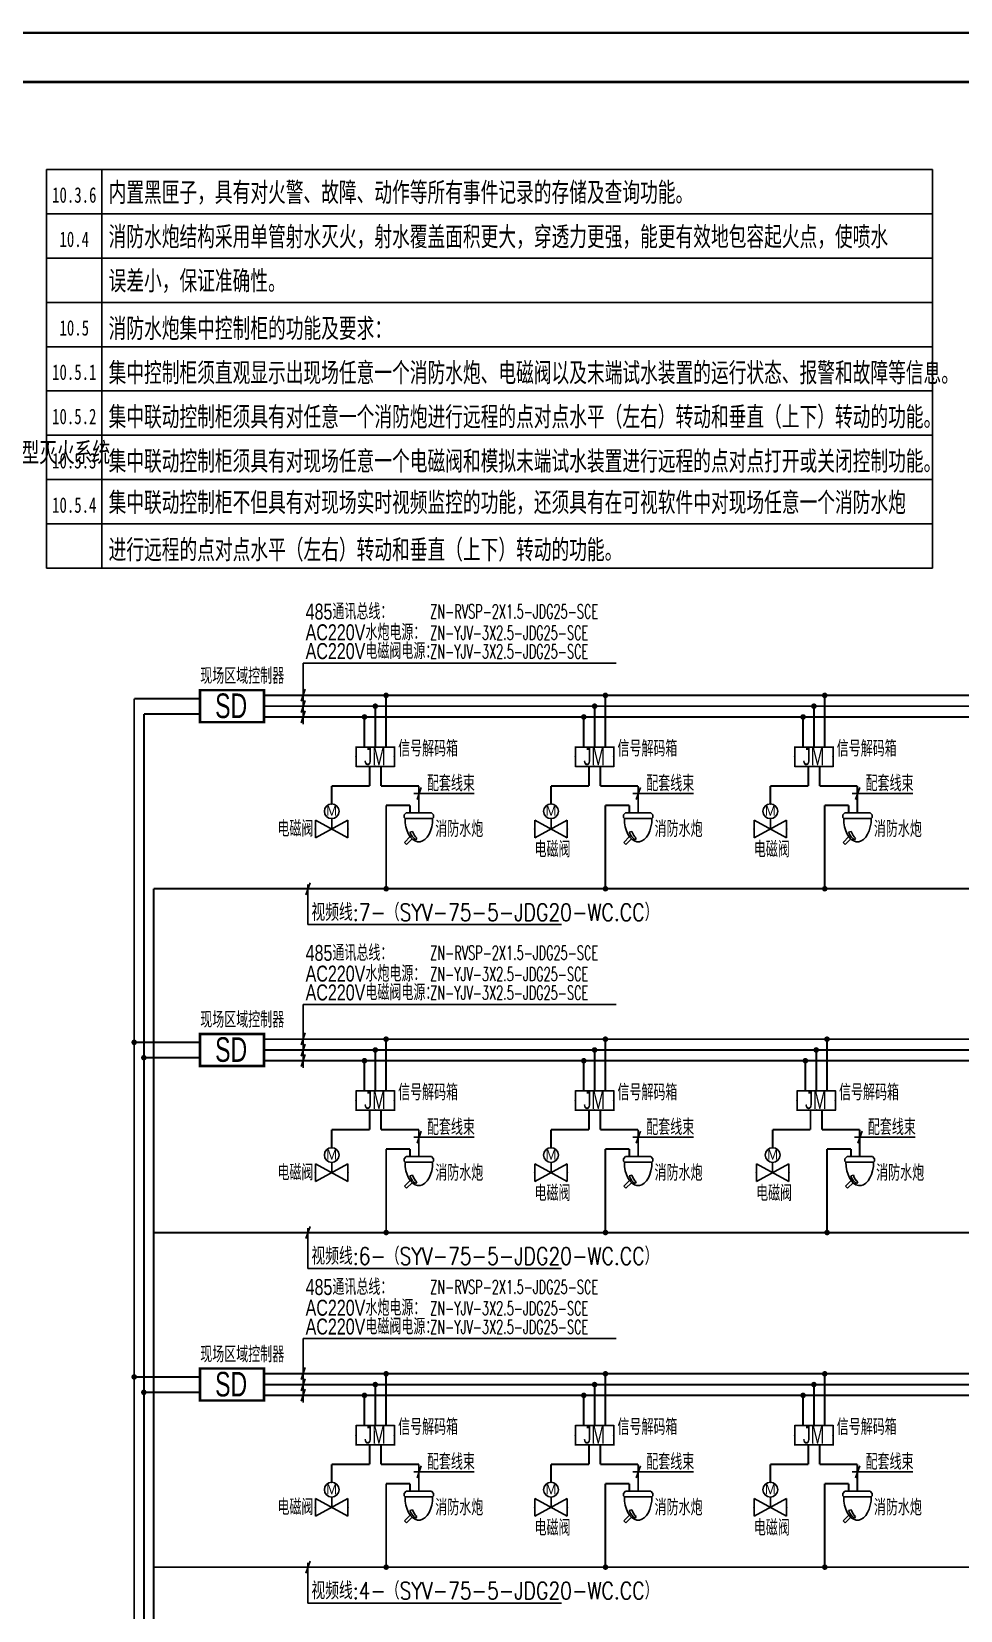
# Model space of a CAD drawing. Extents: x -1396510 to 1250330, y -1892470 to 1623980.
# Drawn here: x -526485 to -507611, y -1531044 to -1498965 of the extents above; entities that cross this region are included whole.
import ezdxf
from ezdxf.enums import TextEntityAlignment as Align

# ---------------------------------------------------------------- set-up
doc = ezdxf.new("R2010")
doc.units = 0
doc.header["$LTSCALE"] = 1000
doc.header["$MEASUREMENT"] = 0
doc.linetypes.add('PHANTOM2', pattern=[1.25, 0.625, -0.125, 0.125, -0.125, 0.125, -0.125])
doc.layers.get('Defpoints').update_dxf_attribs({"color": 210})
for name, color, linetype in [('0-cxFrame', 155, 'Continuous'), ('EQUIP-动力', 3, 'Continuous'), ('EQUIP-消防', 3, 'Continuous'), ('SP-KDLA消防', 2, 'Continuous'), ('TEL_TEXT', 7, 'Continuous'), ('WIRE-照明', 1, 'Continuous'), ('电气标注', 6, 'Continuous')]:
    doc.layers.add(name, color=color, linetype=linetype)
doc.layers.add('0-cxText', color=131, linetype='Continuous', lineweight=25)
doc.layers.add('柱核对', color=221, linetype='Continuous', plot=False)
doc.styles.add('-宋体', font='', dxfattribs={"width": 0.8})
doc.styles.add('_TEL_DIM', font='SIMPLEX', dxfattribs={"width": 0.8, "height": 3.5, "bigfont": 'HZTXT'})
doc.styles.add('cx_tuming', font='simhei.ttf')
doc.styles.add('cx_tuqian1', font='')
doc.styles.add('HZTXT5', font='aa.shx', dxfattribs={"width": 0.7, "bigfont": 'hztxt.shx'})
doc.styles.get("Standard").update_dxf_attribs({"font": 'gbenor.shx', "bigfont": 'gbcbig.shx'})
doc.styles.add('TG_LINETYPE', font='SIMPLEX', dxfattribs={"width": 0.8, "height": 3, "bigfont": 'HZTXT'})
doc.styles.add('黑体', font='simhei.ttf', dxfattribs={"height": 12})
doc.styles.get('-宋体').set_extended_font_data('SimSun')
doc.styles.get('cx_tuqian1').set_extended_font_data('SimSun')
doc.linetypes.add('TG_TV', pattern='A,1,-0.6,["TV",TG_LINETYPE,S=0.1,R=0,X=-0.6,Y=-0.15],0', length=1.6)

# ---------------------------------------------------------------- blocks, each defined once
blk = doc.blocks.new('$equip$00002770')
for p, q in [((-0.65, 0.65), (-0.65, 0)), ((0.65, 0.65), (-0.65, 0.65)), ((0.65, 0), (0.65, 0.65)), ((-0.65, 0), (0.65, 0))]:
    blk.add_line(p, q)
at = {"const_width": 0.05}
blk.add_lwpolyline([(-0.65, 0.65), (-0.65, 0), (0.65, 0), (0.65, 0.65), (-0.65, 0.65), (-0.65, 0)], dxfattribs=at)
for p in [(0, 0.65), (-0.65, 0.325), (0.65, 0.325), (0, 0)]:
    blk.add_point(p)
at = {"color": 7}
blk.add_attdef('$TEXT$', text='', height=0.4, dxfattribs=at).set_placement((-0.014, 0.343), align=Align.MIDDLE_CENTER)
at = {"color": 7, "flags": 1}
for tag, height, p in [('B', 0.4, (0.905, 0.246)), ('A', 0.00002, (0, 0))]:
    blk.add_attdef(tag, text='', height=height, dxfattribs=at).set_placement(p, align=Align.MIDDLE_CENTER)
blk = doc.blocks.new('A$C7E452847')
at = {"layer": 'SP-KDLA消防', "color": 0}
for p, q in [((-257, 0), (-300, -46)), ((-257, 0), (257, 0)), ((-300, -71), (-300, -46)), ((-300, -71), (-300, -95)), ((-280, -116), (-300, -95)), ((-280, -116), (280, -116)), ((-280, -116), (-276, -203)), ((-276, -203), (-261, -288)), ((-261, -288), (-238, -366)), ((238, -366), (261, -288)), ((257, 0), (300, -46)), ((261, -288), (276, -203)), ((276, -203), (280, -116)), ((280, -116), (300, -95)), ((300, -46), (300, -71)), ((300, -95), (300, -71)), ((-238, -366), (-207, -436)), ((-207, -436), (-169, -495)), ((-169, -495), (-125, -541)), ((-125, -541), (-77, -573)), ((-77, -573), (-26, -589)), ((-26, -589), (26, -589)), ((26, -589), (77, -573)), ((41, -515), (67, -493)), ((41, -515), (60, -550)), ((60, -550), (96, -526)), ((67, -493), (90, -463)), ((77, -573), (125, -541)), ((90, -463), (111, -425)), ((96, -526), (130, -491)), ((111, -425), (128, -381)), ((125, -541), (169, -495)), ((128, -381), (182, -396)), ((130, -491), (158, -448)), ((250, -646), (136, -532)), ((158, -448), (182, -396)), ((169, -495), (207, -436)), ((176, -486), (293, -603)), ((207, -436), (238, -366)), ((293, -603), (250, -646))]:
    blk.add_line(p, q, dxfattribs=at)
blk = doc.blocks.new('$equip$00001809')
for p, q in [((0, -0.85), (0, -0.5)), ((0.55, -0.55), (-0.55, -1.15)), ((-0.55, -0.55), (0.55, -1.15)), ((-0.55, -1.15), (-0.55, -0.55)), ((0.55, -0.55), (0.55, -1.15))]:
    blk.add_line(p, q)
blk.add_circle((0, -0.25), 0.25)
for p in [(0, 0), (-0.55, -0.85), (0, -0.85), (0.55, -0.85)]:
    blk.add_point(p)
at = {"color": 7, "style": '_TEL_DIM'}
blk.add_attdef('$TEXT$', text='', height=0.4, dxfattribs=at).set_placement((0, -0.25), align=Align.MIDDLE_CENTER)
at = {"color": 7, "style": '_TEL_DIM', "flags": 1}
blk.add_attdef('A', text='', height=0.00002, dxfattribs=at).set_placement((0, 0), align=Align.MIDDLE_CENTER)
blk = doc.blocks.new('TK22.A1 L(Dragon)')
at = {"layer": '0-cxFrame', "color": 7, "const_width": 0.5}
blk.add_lwpolyline([(0, 0), (-841, 0), (-841, 594), (0, 594)], close=True, dxfattribs=at)
at = {"layer": '0-cxFrame', "const_width": 0.5}
blk.add_lwpolyline([(-80, 10), (-821, 10), (-821, 584), (-80, 584)], close=True, dxfattribs=at)
at = {"style": '黑体', "flags": 4}
blk.add_attdef('图幅', text='', height=3.3, dxfattribs=at).set_placement((-40, 3), align=Align.RIGHT)
at = {"layer": '0-cxText', "flags": 4}
for tag, height, style, p in [('建设单位', 3.5, 'cx_tuming', (-45, 240)), ('项目名称', 3.5, 'cx_tuming', (-45, 210)), ('子项名称', 3.5, 'cx_tuming', (-45, 180)), ('工程编号', 3.3, 'cx_tuqian1', (-35, 165)), ('图名1', 3.5, 'cx_tuming', (-45, 87)), ('图名2', 3.5, 'cx_tuming', (-45, 79)), ('图名3', 3.5, 'cx_tuming', (-45, 71)), ('出图日期', 3.3, 'cx_tuqian1', (-39, 60)), ('专业', 3.3, 'cx_tuqian1', (-55, 52)), ('图号', 3.3, 'cx_tuqian1', (-55, 44)), ('版次', 3.3, 'cx_tuqian1', (-20, 44))]:
    blk.add_attdef(tag, text='', height=height, dxfattribs=dict(at, style=style)).set_placement(p, align=Align.MIDDLE)
at = {"layer": 'Defpoints', "color": 6, "flags": 4}
for tag, height, style, p in [('tufu', 3.3, '黑体', (-12, 12)), ('dwfname', 4, 'cx_tuqian1', (-80, 3))]:
    blk.add_attdef(tag, text='', height=height, dxfattribs=dict(at, style=style)).set_placement(p, align=Align.RIGHT)

msp = doc.modelspace()

# ---------------------------------------------------------------- hatches: boundary and pattern name
at = {"layer": 'WIRE-照明', "linetype": 'PHANTOM2', "ltscale": 0.8}
h = msp.add_hatch(color=0, dxfattribs=at)
h.paths.add_polyline_path([(-519281.3, -1512395.7, -0.4142136), (-519224.3, -1512452.6), (-519281.3, -1512452.6)])
h.paths.add_polyline_path([(-519224.3, -1512452.6, -1), (-519338.2, -1512452.6)])
h.paths.add_polyline_path([(-519281.3, -1512395.7), (-519281.3, -1512452.6), (-519338.2, -1512452.6, -0.4142136)])
h = msp.add_hatch(color=0, dxfattribs=at)
h.paths.add_polyline_path([(-514824.9, -1512395.7, -0.4142136), (-514767.9, -1512452.6), (-514824.9, -1512452.6)])
h.paths.add_polyline_path([(-514767.9, -1512452.6, -1), (-514881.8, -1512452.6)])
h.paths.add_polyline_path([(-514824.9, -1512395.7), (-514824.9, -1512452.6), (-514881.8, -1512452.6, -0.4142136)])
h = msp.add_hatch(color=0, dxfattribs=at)
h.paths.add_polyline_path([(-510368.4, -1512395.7, -0.4142136), (-510311.5, -1512452.6), (-510368.4, -1512452.6)])
h.paths.add_polyline_path([(-510311.5, -1512452.6, -1), (-510425.4, -1512452.6)])
h.paths.add_polyline_path([(-510368.4, -1512395.7), (-510368.4, -1512452.6), (-510425.4, -1512452.6, -0.4142136)])
h = msp.add_hatch(color=0, dxfattribs=at)
h.paths.add_polyline_path([(-519720.6, -1512833.8, -0.4142136), (-519663.7, -1512890.7), (-519720.6, -1512890.7)])
h.paths.add_polyline_path([(-519663.7, -1512890.7, -1), (-519777.5, -1512890.7)])
h.paths.add_polyline_path([(-519720.6, -1512833.8), (-519720.6, -1512890.7), (-519777.5, -1512890.7, -0.4142136)])
h = msp.add_hatch(color=0, dxfattribs=at)
h.paths.add_polyline_path([(-519500.9, -1512614.7, -0.4142136), (-519444, -1512671.7), (-519500.9, -1512671.7)])
h.paths.add_polyline_path([(-519444, -1512671.7, -1), (-519557.9, -1512671.7)])
h.paths.add_polyline_path([(-519500.9, -1512614.7), (-519500.9, -1512671.7), (-519557.9, -1512671.7, -0.4142136)])
h = msp.add_hatch(color=0, dxfattribs=at)
h.paths.add_polyline_path([(-515264.2, -1512833.8, -0.4142136), (-515207.3, -1512890.7), (-515264.2, -1512890.7)])
h.paths.add_polyline_path([(-515207.3, -1512890.7, -1), (-515321.1, -1512890.7)])
h.paths.add_polyline_path([(-515264.2, -1512833.8), (-515264.2, -1512890.7), (-515321.1, -1512890.7, -0.4142136)])
h = msp.add_hatch(color=0, dxfattribs=at)
h.paths.add_polyline_path([(-515044.5, -1512614.7, -0.4142136), (-514987.6, -1512671.7), (-515044.5, -1512671.7)])
h.paths.add_polyline_path([(-514987.6, -1512671.7, -1), (-515101.5, -1512671.7)])
h.paths.add_polyline_path([(-515044.5, -1512614.7), (-515044.5, -1512671.7), (-515101.5, -1512671.7, -0.4142136)])
h = msp.add_hatch(color=0, dxfattribs=at)
h.paths.add_polyline_path([(-510807.8, -1512833.8, -0.4142136), (-510750.9, -1512890.7), (-510807.8, -1512890.7)])
h.paths.add_polyline_path([(-510750.9, -1512890.7, -1), (-510864.7, -1512890.7)])
h.paths.add_polyline_path([(-510807.8, -1512833.8), (-510807.8, -1512890.7), (-510864.7, -1512890.7, -0.4142136)])
h = msp.add_hatch(color=0, dxfattribs=at)
h.paths.add_polyline_path([(-510588.1, -1512614.7, -0.4142136), (-510531.2, -1512671.7), (-510588.1, -1512671.7)])
h.paths.add_polyline_path([(-510531.2, -1512671.7, -1), (-510645.1, -1512671.7)])
h.paths.add_polyline_path([(-510588.1, -1512614.7), (-510588.1, -1512671.7), (-510645.1, -1512671.7, -0.4142136)])
h = msp.add_hatch(color=0, dxfattribs=at)
h.paths.add_polyline_path([(-519280, -1516324.4, -0.4142136), (-519223.1, -1516381.4), (-519280, -1516381.4)])
h.paths.add_polyline_path([(-519223.1, -1516381.4, -1), (-519336.9, -1516381.4)])
h.paths.add_polyline_path([(-519280, -1516324.4), (-519280, -1516381.4), (-519336.9, -1516381.4, -0.4142136)])
h = msp.add_hatch(color=0, dxfattribs=at)
h.paths.add_polyline_path([(-514823.6, -1516324.4, -0.4142136), (-514766.7, -1516381.4), (-514823.6, -1516381.4)])
h.paths.add_polyline_path([(-514766.7, -1516381.4, -1), (-514880.5, -1516381.4)])
h.paths.add_polyline_path([(-514823.6, -1516324.4), (-514823.6, -1516381.4), (-514880.5, -1516381.4, -0.4142136)])
h = msp.add_hatch(color=0, dxfattribs=at)
h.paths.add_polyline_path([(-510367.2, -1516324.4, -0.4142136), (-510310.3, -1516381.4), (-510367.2, -1516381.4)])
h.paths.add_polyline_path([(-510310.3, -1516381.4, -1), (-510424.1, -1516381.4)])
h.paths.add_polyline_path([(-510367.2, -1516324.4), (-510367.2, -1516381.4), (-510424.1, -1516381.4, -0.4142136)])
h = msp.add_hatch(color=0, dxfattribs=at)
h.paths.add_polyline_path([(-524400.4, -1519444.6, -0.4142136), (-524343.5, -1519501.6), (-524400.4, -1519501.6)])
h.paths.add_polyline_path([(-524343.5, -1519501.6, -1), (-524457.4, -1519501.6)])
h.paths.add_polyline_path([(-524400.4, -1519444.6), (-524400.4, -1519501.6), (-524457.4, -1519501.6, -0.4142136)])
h = msp.add_hatch(color=0, dxfattribs=at)
h.paths.add_polyline_path([(-519500.9, -1519599.8, -0.4142136), (-519444, -1519656.8), (-519500.9, -1519656.8)])
h.paths.add_polyline_path([(-519444, -1519656.8, -1), (-519557.9, -1519656.8)])
h.paths.add_polyline_path([(-519500.9, -1519599.8), (-519500.9, -1519656.8), (-519557.9, -1519656.8, -0.4142136)])
h = msp.add_hatch(color=0, dxfattribs=at)
h.paths.add_polyline_path([(-519281.3, -1519380.8, -0.4142136), (-519224.3, -1519437.7), (-519281.3, -1519437.7)])
h.paths.add_polyline_path([(-519224.3, -1519437.7, -1), (-519338.2, -1519437.7)])
h.paths.add_polyline_path([(-519281.3, -1519380.8), (-519281.3, -1519437.7), (-519338.2, -1519437.7, -0.4142136)])
h = msp.add_hatch(color=0, dxfattribs=at)
h.paths.add_polyline_path([(-515044.5, -1519599.8, -0.4142136), (-514987.6, -1519656.8), (-515044.5, -1519656.8)])
h.paths.add_polyline_path([(-514987.6, -1519656.8, -1), (-515101.5, -1519656.8)])
h.paths.add_polyline_path([(-515044.5, -1519599.8), (-515044.5, -1519656.8), (-515101.5, -1519656.8, -0.4142136)])
h = msp.add_hatch(color=0, dxfattribs=at)
h.paths.add_polyline_path([(-514824.9, -1519380.8, -0.4142136), (-514767.9, -1519437.7), (-514824.9, -1519437.7)])
h.paths.add_polyline_path([(-514767.9, -1519437.7, -1), (-514881.8, -1519437.7)])
h.paths.add_polyline_path([(-514824.9, -1519380.8), (-514824.9, -1519437.7), (-514881.8, -1519437.7, -0.4142136)])
h = msp.add_hatch(color=0, dxfattribs=at)
h.paths.add_polyline_path([(-510541.5, -1519599.8, -0.4142136), (-510484.6, -1519656.8), (-510541.5, -1519656.8)])
h.paths.add_polyline_path([(-510484.6, -1519656.8, -1), (-510598.4, -1519656.8)])
h.paths.add_polyline_path([(-510541.5, -1519599.8), (-510541.5, -1519656.8), (-510598.4, -1519656.8, -0.4142136)])
h = msp.add_hatch(color=0, dxfattribs=at)
h.paths.add_polyline_path([(-510321.8, -1519380.8, -0.4142136), (-510264.9, -1519437.7), (-510321.8, -1519437.7)])
h.paths.add_polyline_path([(-510264.9, -1519437.7, -1), (-510378.8, -1519437.7)])
h.paths.add_polyline_path([(-510321.8, -1519380.8), (-510321.8, -1519437.7), (-510378.8, -1519437.7, -0.4142136)])
h = msp.add_hatch(color=0, dxfattribs=at)
h.paths.add_polyline_path([(-524203.6, -1519757.5, -0.4142136), (-524146.7, -1519814.4), (-524203.6, -1519814.4)])
h.paths.add_polyline_path([(-524146.7, -1519814.4, -1), (-524260.6, -1519814.4)])
h.paths.add_polyline_path([(-524203.6, -1519757.5), (-524203.6, -1519814.4), (-524260.6, -1519814.4, -0.4142136)])
h = msp.add_hatch(color=0, dxfattribs=at)
h.paths.add_polyline_path([(-519720.6, -1519818.9, -0.4142136), (-519663.7, -1519875.8), (-519720.6, -1519875.8)])
h.paths.add_polyline_path([(-519663.7, -1519875.8, -1), (-519777.5, -1519875.8)])
h.paths.add_polyline_path([(-519720.6, -1519818.9), (-519720.6, -1519875.8), (-519777.5, -1519875.8, -0.4142136)])
h = msp.add_hatch(color=0, dxfattribs=at)
h.paths.add_polyline_path([(-515264.2, -1519818.9, -0.4142136), (-515207.3, -1519875.8), (-515264.2, -1519875.8)])
h.paths.add_polyline_path([(-515207.3, -1519875.8, -1), (-515321.1, -1519875.8)])
h.paths.add_polyline_path([(-515264.2, -1519818.9), (-515264.2, -1519875.8), (-515321.1, -1519875.8, -0.4142136)])
h = msp.add_hatch(color=0, dxfattribs=at)
h.paths.add_polyline_path([(-510761.2, -1519818.9, -0.4142136), (-510704.2, -1519875.8), (-510761.2, -1519875.8)])
h.paths.add_polyline_path([(-510704.2, -1519875.8, -1), (-510818.1, -1519875.8)])
h.paths.add_polyline_path([(-510761.2, -1519818.9), (-510761.2, -1519875.8), (-510818.1, -1519875.8, -0.4142136)])
h = msp.add_hatch(color=0, dxfattribs=at)
h.paths.add_polyline_path([(-519280, -1523309.5, -0.4142136), (-519223.1, -1523366.5), (-519280, -1523366.5)])
h.paths.add_polyline_path([(-519223.1, -1523366.5, -1), (-519336.9, -1523366.5)])
h.paths.add_polyline_path([(-519280, -1523309.5), (-519280, -1523366.5), (-519336.9, -1523366.5, -0.4142136)])
h = msp.add_hatch(color=0, dxfattribs=at)
h.paths.add_polyline_path([(-514823.6, -1523309.5, -0.4142136), (-514766.7, -1523366.5), (-514823.6, -1523366.5)])
h.paths.add_polyline_path([(-514766.7, -1523366.5, -1), (-514880.5, -1523366.5)])
h.paths.add_polyline_path([(-514823.6, -1523309.5), (-514823.6, -1523366.5), (-514880.5, -1523366.5, -0.4142136)])
h = msp.add_hatch(color=0, dxfattribs=at)
h.paths.add_polyline_path([(-510320.6, -1523309.5, -0.4142136), (-510263.6, -1523366.5), (-510320.6, -1523366.5)])
h.paths.add_polyline_path([(-510263.6, -1523366.5, -1), (-510377.5, -1523366.5)])
h.paths.add_polyline_path([(-510320.6, -1523309.5), (-510320.6, -1523366.5), (-510377.5, -1523366.5, -0.4142136)])
h = msp.add_hatch(color=0, dxfattribs=at)
h.paths.add_polyline_path([(-524400.4, -1526243.5, -0.4142136), (-524343.5, -1526300.5), (-524400.4, -1526300.5)])
h.paths.add_polyline_path([(-524343.5, -1526300.5, -1), (-524457.4, -1526300.5)])
h.paths.add_polyline_path([(-524400.4, -1526243.5), (-524400.4, -1526300.5), (-524457.4, -1526300.5, -0.4142136)])
h = msp.add_hatch(color=0, dxfattribs=at)
h.paths.add_polyline_path([(-519281.3, -1526179.7, -0.4142136), (-519224.3, -1526236.6), (-519281.3, -1526236.6)])
h.paths.add_polyline_path([(-519224.3, -1526236.6, -1), (-519338.2, -1526236.6)])
h.paths.add_polyline_path([(-519281.3, -1526179.7), (-519281.3, -1526236.6), (-519338.2, -1526236.6, -0.4142136)])
h = msp.add_hatch(color=0, dxfattribs=at)
h.paths.add_polyline_path([(-514824.9, -1526179.7, -0.4142136), (-514767.9, -1526236.6), (-514824.9, -1526236.6)])
h.paths.add_polyline_path([(-514767.9, -1526236.6, -1), (-514881.8, -1526236.6)])
h.paths.add_polyline_path([(-514824.9, -1526179.7), (-514824.9, -1526236.6), (-514881.8, -1526236.6, -0.4142136)])
h = msp.add_hatch(color=0, dxfattribs=at)
h.paths.add_polyline_path([(-510368.4, -1526179.7, -0.4142136), (-510311.5, -1526236.6), (-510368.4, -1526236.6)])
h.paths.add_polyline_path([(-510311.5, -1526236.6, -1), (-510425.4, -1526236.6)])
h.paths.add_polyline_path([(-510368.4, -1526179.7), (-510368.4, -1526236.6), (-510425.4, -1526236.6, -0.4142136)])
h = msp.add_hatch(color=0, dxfattribs=at)
h.paths.add_polyline_path([(-524203.6, -1526556.4, -0.4142136), (-524146.7, -1526613.3), (-524203.6, -1526613.3)])
h.paths.add_polyline_path([(-524146.7, -1526613.3, -1), (-524260.6, -1526613.3)])
h.paths.add_polyline_path([(-524203.6, -1526556.4), (-524203.6, -1526613.3), (-524260.6, -1526613.3, -0.4142136)])
h = msp.add_hatch(color=0, dxfattribs=at)
h.paths.add_polyline_path([(-519720.6, -1526617.8, -0.4142136), (-519663.7, -1526674.7), (-519720.6, -1526674.7)])
h.paths.add_polyline_path([(-519663.7, -1526674.7, -1), (-519777.5, -1526674.7)])
h.paths.add_polyline_path([(-519720.6, -1526617.8), (-519720.6, -1526674.7), (-519777.5, -1526674.7, -0.4142136)])
h = msp.add_hatch(color=0, dxfattribs=at)
h.paths.add_polyline_path([(-519500.9, -1526398.7, -0.4142136), (-519444, -1526455.7), (-519500.9, -1526455.7)])
h.paths.add_polyline_path([(-519444, -1526455.7, -1), (-519557.9, -1526455.7)])
h.paths.add_polyline_path([(-519500.9, -1526398.7), (-519500.9, -1526455.7), (-519557.9, -1526455.7, -0.4142136)])
h = msp.add_hatch(color=0, dxfattribs=at)
h.paths.add_polyline_path([(-515264.2, -1526617.8, -0.4142136), (-515207.3, -1526674.7), (-515264.2, -1526674.7)])
h.paths.add_polyline_path([(-515207.3, -1526674.7, -1), (-515321.1, -1526674.7)])
h.paths.add_polyline_path([(-515264.2, -1526617.8), (-515264.2, -1526674.7), (-515321.1, -1526674.7, -0.4142136)])
h = msp.add_hatch(color=0, dxfattribs=at)
h.paths.add_polyline_path([(-515044.5, -1526398.7, -0.4142136), (-514987.6, -1526455.7), (-515044.5, -1526455.7)])
h.paths.add_polyline_path([(-514987.6, -1526455.7, -1), (-515101.5, -1526455.7)])
h.paths.add_polyline_path([(-515044.5, -1526398.7), (-515044.5, -1526455.7), (-515101.5, -1526455.7, -0.4142136)])
h = msp.add_hatch(color=0, dxfattribs=at)
h.paths.add_polyline_path([(-510807.8, -1526617.8, -0.4142136), (-510750.9, -1526674.7), (-510807.8, -1526674.7)])
h.paths.add_polyline_path([(-510750.9, -1526674.7, -1), (-510864.7, -1526674.7)])
h.paths.add_polyline_path([(-510807.8, -1526617.8), (-510807.8, -1526674.7), (-510864.7, -1526674.7, -0.4142136)])
h = msp.add_hatch(color=0, dxfattribs=at)
h.paths.add_polyline_path([(-510588.1, -1526398.7, -0.4142136), (-510531.2, -1526455.7), (-510588.1, -1526455.7)])
h.paths.add_polyline_path([(-510531.2, -1526455.7, -1), (-510645.1, -1526455.7)])
h.paths.add_polyline_path([(-510588.1, -1526398.7), (-510588.1, -1526455.7), (-510645.1, -1526455.7, -0.4142136)])
h = msp.add_hatch(color=0, dxfattribs=at)
h.paths.add_polyline_path([(-519280, -1530108.4, -0.4142136), (-519223.1, -1530165.4), (-519280, -1530165.4)])
h.paths.add_polyline_path([(-519223.1, -1530165.4, -1), (-519336.9, -1530165.4)])
h.paths.add_polyline_path([(-519280, -1530108.4), (-519280, -1530165.4), (-519336.9, -1530165.4, -0.4142136)])
h = msp.add_hatch(color=0, dxfattribs=at)
h.paths.add_polyline_path([(-514823.6, -1530108.4, -0.4142136), (-514766.7, -1530165.4), (-514823.6, -1530165.4)])
h.paths.add_polyline_path([(-514766.7, -1530165.4, -1), (-514880.5, -1530165.4)])
h.paths.add_polyline_path([(-514823.6, -1530108.4), (-514823.6, -1530165.4), (-514880.5, -1530165.4, -0.4142136)])
h = msp.add_hatch(color=0, dxfattribs=at)
h.paths.add_polyline_path([(-510367.2, -1530108.4, -0.4142136), (-510310.3, -1530165.4), (-510367.2, -1530165.4)])
h.paths.add_polyline_path([(-510310.3, -1530165.4, -1), (-510424.1, -1530165.4)])
h.paths.add_polyline_path([(-510367.2, -1530108.4), (-510367.2, -1530165.4), (-510424.1, -1530165.4, -0.4142136)])

# ---------------------------------------------------------------- linework, layer by layer
at = {"layer": 'TEL_TEXT', "color": 6}
for p, q in [((-526180, -1501767.1), (-526180, -1509867.1)), ((-526180, -1501767.1), (-508180, -1501767.1)), ((-525055, -1501767.1), (-525055, -1509867.1)), ((-508180, -1501767.1), (-508180, -1509867.1)), ((-526180, -1502667.1), (-508180, -1502667.1)), ((-526180, -1503567.1), (-508180, -1503567.1)), ((-526180, -1504467.1), (-508180, -1504467.1)), ((-526180, -1505367.1), (-508180, -1505367.1)), ((-526180, -1506267.1), (-508180, -1506267.1)), ((-526180, -1507167.1), (-508180, -1507167.1)), ((-526180, -1508067.1), (-508180, -1508067.1)), ((-526180, -1508967.1), (-508180, -1508967.1)), ((-526180, -1509867.1), (-508180, -1509867.1))]:
    msp.add_line(p, q, dxfattribs=at)
at = {"layer": 'WIRE-照明', "linetype": 'Continuous', "const_width": 40}
for points in [[(-524400.4, -1553983.2), (-524400.4, -1512516.5)], [(-524400.4, -1512516.5), (-523062.5, -1512516.5)], [(-492542.8, -1512452.6), (-521762.5, -1512452.6)], [(-519281.3, -1513504.9), (-519281.3, -1512452.6)], [(-514824.9, -1513504.9), (-514824.9, -1512452.6)], [(-510368.4, -1513504.9), (-510368.4, -1512452.6)], [(-524203.6, -1553780.1), (-524203.6, -1512829.3)], [(-524203.6, -1512829.3), (-523062.5, -1512829.3)], [(-492762.5, -1512671.7), (-521762.5, -1512671.7)], [(-519500.9, -1513504.9), (-519500.9, -1512671.7)], [(-515044.5, -1513504.9), (-515044.5, -1512671.7)], [(-510588.1, -1513504.9), (-510588.1, -1512671.7)], [(-492982.2, -1512890.7), (-521762.5, -1512890.7)], [(-519720.6, -1513504.9), (-519720.6, -1512890.7)], [(-515264.2, -1513504.9), (-515264.2, -1512890.7)], [(-510807.8, -1513504.9), (-510807.8, -1512890.7)], [(-519617, -1513894.9), (-519617, -1514293.4)], [(-519384.9, -1513894.9), (-519384.9, -1514293.4)], [(-515160.6, -1513894.9), (-515160.6, -1514293.4)], [(-514928.5, -1513894.9), (-514928.5, -1514293.4)], [(-510704.2, -1513894.9), (-510704.2, -1514293.4)], [(-510472.1, -1513894.9), (-510472.1, -1514293.4)], [(-519617, -1514293.4), (-520386, -1514293.4)], [(-520386, -1514293.4), (-520386, -1514657.1)], [(-519384.9, -1514293.4), (-518615.9, -1514293.4)], [(-518615.9, -1514293.4), (-518615.9, -1514836.6)], [(-515160.6, -1514293.4), (-515929.6, -1514293.4)], [(-515929.6, -1514293.4), (-515929.6, -1514657.1)], [(-514928.5, -1514293.4), (-514159.5, -1514293.4)], [(-514159.5, -1514293.4), (-514159.5, -1514836.6)], [(-510704.2, -1514293.4), (-511473.2, -1514293.4)], [(-511473.2, -1514293.4), (-511473.2, -1514657.1)], [(-510472.1, -1514293.4), (-509703.1, -1514293.4)], [(-509703.1, -1514293.4), (-509703.1, -1514836.6)], [(-518794.1, -1514686.7), (-518794.1, -1514836.6)], [(-514337.7, -1514686.7), (-514337.7, -1514836.6)], [(-509881.3, -1514686.7), (-509881.3, -1514836.6)], [(-524400.4, -1519501.6), (-523062.5, -1519501.6)], [(-497022.5, -1519437.7), (-521762.5, -1519437.7)], [(-519281.3, -1520490), (-519281.3, -1519437.7)], [(-514824.9, -1520490), (-514824.9, -1519437.7)], [(-510321.8, -1520490), (-510321.8, -1519437.7)], [(-524203.6, -1519814.4), (-523062.5, -1519814.4)], [(-497242.2, -1519656.8), (-521762.5, -1519656.8)], [(-497461.9, -1519875.8), (-521762.5, -1519875.8)], [(-519720.6, -1520490), (-519720.6, -1519875.8)], [(-519500.9, -1520490), (-519500.9, -1519656.8)], [(-515264.2, -1520490), (-515264.2, -1519875.8)], [(-515044.5, -1520490), (-515044.5, -1519656.8)], [(-510761.2, -1520490), (-510761.2, -1519875.8)], [(-510541.5, -1520490), (-510541.5, -1519656.8)], [(-519617, -1520880), (-519617, -1521278.5)], [(-519384.9, -1520880), (-519384.9, -1521278.5)], [(-515160.6, -1520880), (-515160.6, -1521278.5)], [(-514928.5, -1520880), (-514928.5, -1521278.5)], [(-510657.6, -1520880), (-510657.6, -1521278.5)], [(-510425.4, -1520880), (-510425.4, -1521278.5)], [(-519617, -1521278.5), (-520386, -1521278.5)], [(-520386, -1521278.5), (-520386, -1521642.2)], [(-519384.9, -1521278.5), (-518615.9, -1521278.5)], [(-518615.9, -1521278.5), (-518615.9, -1521821.7)], [(-515160.6, -1521278.5), (-515929.6, -1521278.5)], [(-515929.6, -1521278.5), (-515929.6, -1521642.2)], [(-514928.5, -1521278.5), (-514159.5, -1521278.5)], [(-514159.5, -1521278.5), (-514159.5, -1521821.7)], [(-510657.6, -1521278.5), (-511426.5, -1521278.5)], [(-511426.5, -1521278.5), (-511426.5, -1521642.2)], [(-510425.4, -1521278.5), (-509656.5, -1521278.5)], [(-509656.5, -1521278.5), (-509656.5, -1521821.7)], [(-518794.1, -1521671.8), (-518794.1, -1521821.7)], [(-514337.7, -1521671.8), (-514337.7, -1521821.7)], [(-509834.7, -1521671.8), (-509834.7, -1521821.7)], [(-524400.4, -1526300.5), (-523062.5, -1526300.5)], [(-496784.6, -1526236.6), (-521762.5, -1526236.6)], [(-519281.3, -1527288.9), (-519281.3, -1526236.6)], [(-514824.9, -1527288.9), (-514824.9, -1526236.6)], [(-510368.4, -1527288.9), (-510368.4, -1526236.6)], [(-524203.6, -1526613.3), (-523062.5, -1526613.3)], [(-497004.3, -1526455.7), (-521762.5, -1526455.7)], [(-497224, -1526674.7), (-521762.5, -1526674.7)], [(-519720.6, -1527288.9), (-519720.6, -1526674.7)], [(-519500.9, -1527288.9), (-519500.9, -1526455.7)], [(-515264.2, -1527288.9), (-515264.2, -1526674.7)], [(-515044.5, -1527288.9), (-515044.5, -1526455.7)], [(-510807.8, -1527288.9), (-510807.8, -1526674.7)], [(-510588.1, -1527288.9), (-510588.1, -1526455.7)], [(-519617, -1527678.9), (-519617, -1528077.4)], [(-519384.9, -1527678.9), (-519384.9, -1528077.4)], [(-515160.6, -1527678.9), (-515160.6, -1528077.4)], [(-514928.5, -1527678.9), (-514928.5, -1528077.4)], [(-510704.2, -1527678.9), (-510704.2, -1528077.4)], [(-510472.1, -1527678.9), (-510472.1, -1528077.4)], [(-519617, -1528077.4), (-520386, -1528077.4)], [(-520386, -1528077.4), (-520386, -1528441.1)], [(-519384.9, -1528077.4), (-518615.9, -1528077.4)], [(-518615.9, -1528077.4), (-518615.9, -1528620.6)], [(-515160.6, -1528077.4), (-515929.6, -1528077.4)], [(-515929.6, -1528077.4), (-515929.6, -1528441.1)], [(-514928.5, -1528077.4), (-514159.5, -1528077.4)], [(-514159.5, -1528077.4), (-514159.5, -1528620.6)], [(-510704.2, -1528077.4), (-511473.2, -1528077.4)], [(-511473.2, -1528077.4), (-511473.2, -1528441.1)], [(-510472.1, -1528077.4), (-509703.1, -1528077.4)], [(-509703.1, -1528077.4), (-509703.1, -1528620.6)], [(-518794.1, -1528470.6), (-518794.1, -1528620.6)], [(-514337.7, -1528470.6), (-514337.7, -1528620.6)], [(-509881.3, -1528470.6), (-509881.3, -1528620.6)]]:
    msp.add_lwpolyline(points, dxfattribs=at)
at = {"layer": 'WIRE-照明', "linetype": 'TG_TV', "ltscale": 0.5, "const_width": 40}
for points in [[(-519280, -1514686.7), (-518794.1, -1514686.7)], [(-519280, -1514686.7), (-519280, -1516381.4)], [(-514823.6, -1514686.7), (-514337.7, -1514686.7)], [(-514823.6, -1514686.7), (-514823.6, -1516381.4)], [(-510367.2, -1514686.7), (-509881.3, -1514686.7)], [(-510367.2, -1514686.7), (-510367.2, -1516381.4)], [(-524006.8, -1553577), (-524006.8, -1516381.4)], [(-524006.8, -1516381.4), (-492541.6, -1516381.4)], [(-519280, -1521671.8), (-518794.1, -1521671.8)], [(-519280, -1521671.8), (-519280, -1523366.5)], [(-514823.6, -1521671.8), (-514337.7, -1521671.8)], [(-514823.6, -1521671.8), (-514823.6, -1523366.5)], [(-510320.6, -1521671.8), (-509834.7, -1521671.8)], [(-510320.6, -1521671.8), (-510320.6, -1523366.5)], [(-524006.8, -1523366.5), (-497021.3, -1523366.5)], [(-519280, -1528470.6), (-518794.1, -1528470.6)], [(-519280, -1528470.6), (-519280, -1530165.4)], [(-514823.6, -1528470.6), (-514337.7, -1528470.6)], [(-514823.6, -1528470.6), (-514823.6, -1530165.4)], [(-510367.2, -1528470.6), (-509881.3, -1528470.6)], [(-510367.2, -1528470.6), (-510367.2, -1530165.4)], [(-524006.8, -1530165.4), (-501501, -1530165.4)]]:
    msp.add_lwpolyline(points, dxfattribs=at)
at = {"layer": '柱核对', "color": 0}
for p, q in [((-520965.5, -1513037.6), (-520965.5, -1511797.1)), ((-520965.5, -1511797.1), (-514608.8, -1511797.1)), ((-520923.2, -1512323.8), (-521007.9, -1512570)), ((-520923.2, -1512553.5), (-521007.9, -1512799.7)), ((-520923.2, -1512764.9), (-521007.9, -1513011.1)), ((-518721, -1514443.9), (-517490, -1514443.9)), ((-518568.4, -1514320.8), (-518653, -1514567)), ((-514264.6, -1514443.9), (-513033.6, -1514443.9)), ((-514112, -1514320.8), (-514196.6, -1514567)), ((-509808.2, -1514443.9), (-508577.2, -1514443.9)), ((-509655.6, -1514320.8), (-509740.2, -1514567)), ((-520826.3, -1516258.3), (-520910.9, -1516504.4)), ((-520868.6, -1516292.1), (-520868.6, -1517109.7)), ((-520868.6, -1517109.7), (-515717.1, -1517109.7)), ((-520965.5, -1520022.7), (-520965.5, -1518732.2)), ((-520965.5, -1518732.2), (-514608.8, -1518732.2)), ((-520923.2, -1519309), (-521007.9, -1519555.1)), ((-520923.2, -1519538.6), (-521007.9, -1519784.8)), ((-520923.2, -1519750), (-521007.9, -1519996.2)), ((-518721, -1521429), (-517490, -1521429)), ((-518568.4, -1521305.9), (-518653, -1521552.1)), ((-514264.6, -1521429), (-513033.6, -1521429)), ((-514112, -1521305.9), (-514196.6, -1521552.1)), ((-509761.6, -1521429), (-508530.6, -1521429)), ((-509609, -1521305.9), (-509693.6, -1521552.1)), ((-520826.3, -1523243.4), (-520910.9, -1523489.6)), ((-520868.6, -1523277.3), (-520868.6, -1524094.8)), ((-520868.6, -1524094.8), (-515717.1, -1524094.8)), ((-520965.5, -1526821.6), (-520965.5, -1525521.1)), ((-520965.5, -1525521.1), (-514608.8, -1525521.1)), ((-520923.2, -1526107.8), (-521007.9, -1526354)), ((-520923.2, -1526337.5), (-521007.9, -1526583.7)), ((-520923.2, -1526548.9), (-521007.9, -1526795.1)), ((-518721, -1528227.9), (-517490, -1528227.9)), ((-518568.4, -1528104.8), (-518653, -1528351)), ((-514264.6, -1528227.9), (-513033.6, -1528227.9)), ((-514112, -1528104.8), (-514196.6, -1528351)), ((-509808.2, -1528227.9), (-508577.2, -1528227.9)), ((-509655.6, -1528104.8), (-509740.2, -1528351)), ((-520826.3, -1530042.3), (-520910.9, -1530288.4)), ((-520868.6, -1530076.1), (-520868.6, -1530893.7)), ((-520868.6, -1530893.7), (-515717.1, -1530893.7))]:
    msp.add_line(p, q, dxfattribs=at)

# ---------------------------------------------------------------- block references
at = {"layer": '0-cxFrame', "xscale": 100, "yscale": 100, "zscale": 100}
msp.add_blockref('TK22.A1 L(Dragon)', (-471840, -1558390), dxfattribs=at)
at = {"layer": 'EQUIP-动力'}
ref = msp.add_blockref('$equip$00001809', (-520386, -1514657.1), dxfattribs=dict(at, xscale=600, yscale=600, zscale=600, rotation=1.121355655558141e-07))
ref.add_attrib('$TEXT$', 'M', dxfattribs={"layer": '0', "color": 7, "height": 200, "rotation": 0.00001, "style": 'HZTXT5'}).set_placement((-520386, -1514799.6), align=Align.MIDDLE_CENTER)
ref = msp.add_blockref('$equip$00001809', (-515929.6, -1514657.1), dxfattribs=dict(at, xscale=600, yscale=600, zscale=600, rotation=1.121355655558141e-07))
ref.add_attrib('$TEXT$', 'M', dxfattribs={"layer": '0', "color": 7, "height": 200, "rotation": 0.00001, "style": 'HZTXT5'}).set_placement((-515929.6, -1514799.6), align=Align.MIDDLE_CENTER)
ref = msp.add_blockref('$equip$00001809', (-511473.2, -1514657.1), dxfattribs=dict(at, xscale=600, yscale=600, zscale=600, rotation=1.121355655558141e-07))
ref.add_attrib('$TEXT$', 'M', dxfattribs={"layer": '0', "color": 7, "height": 200, "rotation": 0.00001, "style": 'HZTXT5'}).set_placement((-511473.2, -1514799.6), align=Align.MIDDLE_CENTER)
ref = msp.add_blockref('$equip$00001809', (-520386, -1521642.2), dxfattribs=dict(at, xscale=600, yscale=600, zscale=600, rotation=1.121355655558141e-07))
ref.add_attrib('$TEXT$', 'M', dxfattribs={"layer": '0', "color": 7, "height": 200, "rotation": 0.00001, "style": 'HZTXT5'}).set_placement((-520386, -1521784.7), align=Align.MIDDLE_CENTER)
ref = msp.add_blockref('$equip$00001809', (-515929.6, -1521642.2), dxfattribs=dict(at, xscale=600, yscale=600, zscale=600, rotation=1.121355655558141e-07))
ref.add_attrib('$TEXT$', 'M', dxfattribs={"layer": '0', "color": 7, "height": 200, "rotation": 0.00001, "style": 'HZTXT5'}).set_placement((-515929.6, -1521784.7), align=Align.MIDDLE_CENTER)
ref = msp.add_blockref('$equip$00001809', (-511426.5, -1521642.2), dxfattribs=dict(at, xscale=600, yscale=600, zscale=600, rotation=1.121355655558141e-07))
ref.add_attrib('$TEXT$', 'M', dxfattribs={"layer": '0', "color": 7, "height": 200, "rotation": 0.00001, "style": 'HZTXT5'}).set_placement((-511426.5, -1521784.7), align=Align.MIDDLE_CENTER)
ref = msp.add_blockref('$equip$00001809', (-520386, -1528441.1), dxfattribs=dict(at, xscale=600, yscale=600, zscale=600, rotation=1.121355655558141e-07))
ref.add_attrib('$TEXT$', 'M', dxfattribs={"layer": '0', "color": 7, "height": 200, "rotation": 0.00001, "style": 'HZTXT5'}).set_placement((-520386, -1528583.6), align=Align.MIDDLE_CENTER)
ref = msp.add_blockref('$equip$00001809', (-515929.6, -1528441.1), dxfattribs=dict(at, xscale=600, yscale=600, zscale=600, rotation=1.121355655558141e-07))
ref.add_attrib('$TEXT$', 'M', dxfattribs={"layer": '0', "color": 7, "height": 200, "rotation": 0.00001, "style": 'HZTXT5'}).set_placement((-515929.6, -1528583.6), align=Align.MIDDLE_CENTER)
ref = msp.add_blockref('$equip$00001809', (-511473.2, -1528441.1), dxfattribs=dict(at, xscale=600, yscale=600, zscale=600, rotation=1.121355655558141e-07))
ref.add_attrib('$TEXT$', 'M', dxfattribs={"layer": '0', "color": 7, "height": 200, "rotation": 0.00001, "style": 'HZTXT5'}).set_placement((-511473.2, -1528583.6), align=Align.MIDDLE_CENTER)
at = {"layer": 'EQUIP-消防'}
ref = msp.add_blockref('$equip$00002770', (-522412.5, -1512996.7), dxfattribs=dict(at, xscale=1000, yscale=1000, zscale=1000, rotation=1.121355622989261e-07))
ref.add_attrib('$TEXT$', 'SD', dxfattribs={"layer": '0', "color": 7, "height": 500, "rotation": 0.00001, "style": 'HZTXT5', "width": 0.7}).set_placement((-522429.7, -1512663.4), align=Align.MIDDLE_CENTER)
ref = msp.add_blockref('$equip$00002770', (-519500.9, -1513894.9), dxfattribs=dict(at, xscale=600, yscale=600, zscale=600, rotation=1.121355655558141e-07))
ref.add_attrib('$TEXT$', 'JM', dxfattribs={"layer": '0', "color": 7, "height": 350, "rotation": 0.00001, "style": 'HZTXT5', "width": 0.7}).set_placement((-519509.4, -1513695.7), align=Align.MIDDLE_CENTER)
ref = msp.add_blockref('$equip$00002770', (-515044.5, -1513894.9), dxfattribs=dict(at, xscale=600, yscale=600, zscale=600, rotation=1.121355655558141e-07))
ref.add_attrib('$TEXT$', 'JM', dxfattribs={"layer": '0', "color": 7, "height": 350, "rotation": 0.00001, "style": 'HZTXT5', "width": 0.7}).set_placement((-515053, -1513695.8), align=Align.MIDDLE_CENTER)
ref = msp.add_blockref('$equip$00002770', (-510588.1, -1513894.9), dxfattribs=dict(at, xscale=600, yscale=600, zscale=600, rotation=1.121355655558141e-07))
ref.add_attrib('$TEXT$', 'JM', dxfattribs={"layer": '0', "color": 7, "height": 350, "rotation": 0.00001, "style": 'HZTXT5', "width": 0.7}).set_placement((-510596.6, -1513695.8), align=Align.MIDDLE_CENTER)
at = {"layer": 'EQUIP-消防', "color": 2, "xscale": -1, "rotation": 1.121355808209046e-07}
for p in [(-518615.9, -1514836.6), (-514159.5, -1514836.6), (-509703.1, -1514836.6), (-518615.9, -1521821.7), (-514159.5, -1521821.7), (-509656.5, -1521821.7), (-518615.9, -1528620.6), (-514159.5, -1528620.6), (-509703.1, -1528620.6)]:
    msp.add_blockref('A$C7E452847', p, dxfattribs=at)
at = {"layer": 'EQUIP-消防'}
ref = msp.add_blockref('$equip$00002770', (-522412.5, -1519981.8), dxfattribs=dict(at, xscale=1000, yscale=1000, zscale=1000, rotation=1.121355622989261e-07))
ref.add_attrib('$TEXT$', 'SD', dxfattribs={"layer": '0', "color": 7, "height": 500, "rotation": 0.00001, "style": 'HZTXT5', "width": 0.7}).set_placement((-522429.7, -1519648.5), align=Align.MIDDLE_CENTER)
ref = msp.add_blockref('$equip$00002770', (-519500.9, -1520880), dxfattribs=dict(at, xscale=600, yscale=600, zscale=600, rotation=1.121355655558141e-07))
ref.add_attrib('$TEXT$', 'JM', dxfattribs={"layer": '0', "color": 7, "height": 350, "rotation": 0.00001, "style": 'HZTXT5', "width": 0.7}).set_placement((-519509.4, -1520680.8), align=Align.MIDDLE_CENTER)
ref = msp.add_blockref('$equip$00002770', (-515044.5, -1520880), dxfattribs=dict(at, xscale=600, yscale=600, zscale=600, rotation=1.121355655558141e-07))
ref.add_attrib('$TEXT$', 'JM', dxfattribs={"layer": '0', "color": 7, "height": 350, "rotation": 0.00001, "style": 'HZTXT5', "width": 0.7}).set_placement((-515053, -1520680.9), align=Align.MIDDLE_CENTER)
ref = msp.add_blockref('$equip$00002770', (-510541.5, -1520880), dxfattribs=dict(at, xscale=600, yscale=600, zscale=600, rotation=1.121355655558141e-07))
ref.add_attrib('$TEXT$', 'JM', dxfattribs={"layer": '0', "color": 7, "height": 350, "rotation": 0.00001, "style": 'HZTXT5', "width": 0.7}).set_placement((-510550, -1520680.9), align=Align.MIDDLE_CENTER)
ref = msp.add_blockref('$equip$00002770', (-522412.5, -1526780.7), dxfattribs=dict(at, xscale=1000, yscale=1000, zscale=1000, rotation=1.121355622989261e-07))
ref.add_attrib('$TEXT$', 'SD', dxfattribs={"layer": '0', "color": 7, "height": 500, "rotation": 0.00001, "style": 'HZTXT5', "width": 0.7}).set_placement((-522429.7, -1526447.4), align=Align.MIDDLE_CENTER)
ref = msp.add_blockref('$equip$00002770', (-519500.9, -1527678.9), dxfattribs=dict(at, xscale=600, yscale=600, zscale=600, rotation=1.121355655558141e-07))
ref.add_attrib('$TEXT$', 'JM', dxfattribs={"layer": '0', "color": 7, "height": 350, "rotation": 0.00001, "style": 'HZTXT5', "width": 0.7}).set_placement((-519509.4, -1527479.7), align=Align.MIDDLE_CENTER)
ref = msp.add_blockref('$equip$00002770', (-515044.5, -1527678.9), dxfattribs=dict(at, xscale=600, yscale=600, zscale=600, rotation=1.121355655558141e-07))
ref.add_attrib('$TEXT$', 'JM', dxfattribs={"layer": '0', "color": 7, "height": 350, "rotation": 0.00001, "style": 'HZTXT5', "width": 0.7}).set_placement((-515053, -1527479.8), align=Align.MIDDLE_CENTER)
ref = msp.add_blockref('$equip$00002770', (-510588.1, -1527678.9), dxfattribs=dict(at, xscale=600, yscale=600, zscale=600, rotation=1.121355655558141e-07))
ref.add_attrib('$TEXT$', 'JM', dxfattribs={"layer": '0', "color": 7, "height": 350, "rotation": 0.00001, "style": 'HZTXT5', "width": 0.7}).set_placement((-510596.6, -1527479.8), align=Align.MIDDLE_CENTER)

# ---------------------------------------------------------------- texts
at = {"layer": 'TEL_TEXT', "style": '-宋体', "width": 0.7}
for s, p in [('10.3.6', (-525617.5, -1502442.1)), ('10.4', (-525617.5, -1503342.1)), ('10.5', (-525617.5, -1505142.1)), ('10.5.1', (-525617.5, -1506042.1)), ('10.5.2', (-525617.5, -1506942.1)), ('10.5.3', (-525617.5, -1507842.1)), ('10.5.4', (-525617.5, -1508742.1))]:
    msp.add_text(s, height=315, rotation=0.00001, dxfattribs=at).set_placement(p, align=Align.CENTER)
at = {"layer": 'TEL_TEXT', "style": '_TEL_DIM'}
for s, height, width, p in [('内置黑匣子，具有对火警、故障、动作等所有事件记录的存储及查询功能。', 450, 0.8, (-524920, -1502468.3)), ('消防水炮结构采用单管射水灭火，射水覆盖面积更大，穿透力更强，能更有效地包容起火点，使喷水', 450, 0.8, (-524920, -1503368.3)), ('误差小，保证准确性。', 450, 0.8, (-524920, -1504264.7)), ('消防水炮集中控制柜的功能及要求：', 450, 0.8, (-524920, -1505232.1)), ('集中控制柜须直观显示出现场任意一个消防水炮、电磁阀以及末端试水装置的运行状态、报警和故障等信息。', 450, 0.8, (-524920, -1506132.1)), ('集中联动控制柜须具有对任意一个消防炮进行远程的点对点水平（左右）转动和垂直（上下）转动的功能。', 450, 0.8, (-524920, -1507028.5)), ('本工程全自动智能定位消防水炮灭火系统采用ZDMS0.6/5S-RS30型系统，ZDMS0.6/5S-RS30型灭火系统', 450, 0.8, (-544710, -1507756.3)), ('集中联动控制柜须具有对现场任意一个电磁阀和模拟末端试水装置进行远程的点对点打开或关闭控制功能。', 450, 0.8, (-524920, -1507928.5)), ('集中联动控制柜不但具有对现场实时视频监控的功能，还须具有在可视软件中对现场任意一个消防水炮', 450, 0.8, (-524920, -1508768.3)), ('进行远程的点对点水平（左右）转动和垂直（上下）转动的功能。', 450, 0.8, (-524920, -1509728.5)), ('ZN-RVSP-2X1.5-JDG25-SCE', 280, 0.6, (-518385.4, -1510887.8)), ('ZN-YJV-3X2.5-JDG25-SCE', 280, 0.6, (-518385.4, -1511320.5)), ('ZN-YJV-3X2.5-JDG25-SCE', 280, 0.6, (-518385.4, -1511699.8)), ('视频线:7-（SYV-75-5-JDG20-WC.CC）', 350, 0.8, (-520799.2, -1517034.5)), ('ZN-RVSP-2X1.5-JDG25-SCE', 280, 0.6, (-518385.4, -1517822.9)), ('ZN-YJV-3X2.5-JDG25-SCE', 280, 0.6, (-518385.4, -1518255.6)), ('ZN-YJV-3X2.5-JDG25-SCE', 280, 0.6, (-518385.4, -1518634.9)), ('视频线:6-（SYV-75-5-JDG20-WC.CC）', 350, 0.8, (-520799.2, -1524019.6)), ('ZN-RVSP-2X1.5-JDG25-SCE', 280, 0.6, (-518385.4, -1524611.8)), ('ZN-YJV-3X2.5-JDG25-SCE', 280, 0.6, (-518385.4, -1525044.5)), ('ZN-YJV-3X2.5-JDG25-SCE', 280, 0.6, (-518385.4, -1525423.8)), ('视频线:4-（SYV-75-5-JDG20-WC.CC）', 350, 0.8, (-520799.2, -1530818.5))]:
    msp.add_text(s, height=height, rotation=0, dxfattribs=dict(at, width=width)).set_placement(p)
at = {"layer": '电气标注', "color": 0, "style": 'HZTXT5', "width": 0.75}
for s, p in [('485通讯总线：', (-520916.4, -1510911.9)), ('AC220V水炮电源：', (-520916.4, -1511333.2)), ('AC220V电磁阀电源：', (-520916.4, -1511715.5)), ('现场区域控制器', (-523057.8, -1512219.8)), ('信号解码箱', (-519037.2, -1513695)), ('信号解码箱', (-514580.8, -1513695)), ('信号解码箱', (-510124.4, -1513695)), ('配套线束', (-518451.7, -1514402.4)), ('配套线束', (-513995.2, -1514402.4)), ('配套线束', (-509538.8, -1514402.4)), ('电磁阀', (-521489.7, -1515323.4)), ('消防水炮', (-518282.4, -1515329)), ('消防水炮', (-513826, -1515329)), ('消防水炮', (-509369.6, -1515329)), ('电磁阀', (-516266, -1515743.8)), ('电磁阀', (-511809.6, -1515743.8)), ('485通讯总线：', (-520916.4, -1517847)), ('AC220V水炮电源：', (-520916.4, -1518268.3)), ('AC220V电磁阀电源：', (-520916.4, -1518650.6)), ('现场区域控制器', (-523057.8, -1519204.9)), ('信号解码箱', (-519037.2, -1520680.1)), ('信号解码箱', (-514580.8, -1520680.1)), ('信号解码箱', (-510077.8, -1520680.1)), ('配套线束', (-518451.7, -1521387.5)), ('配套线束', (-513995.2, -1521387.5)), ('配套线束', (-509492.2, -1521387.5)), ('电磁阀', (-521489.7, -1522308.5)), ('消防水炮', (-518282.4, -1522314.1)), ('消防水炮', (-513826, -1522314.1)), ('消防水炮', (-509323, -1522314.1)), ('电磁阀', (-516266, -1522728.9)), ('电磁阀', (-511763, -1522728.9)), ('485通讯总线：', (-520916.4, -1524635.9)), ('AC220V水炮电源：', (-520916.4, -1525057.2)), ('AC220V电磁阀电源：', (-520916.4, -1525439.5)), ('现场区域控制器', (-523057.8, -1526003.8)), ('信号解码箱', (-519037.2, -1527479)), ('信号解码箱', (-514580.8, -1527479)), ('信号解码箱', (-510124.4, -1527479)), ('配套线束', (-518451.7, -1528186.4)), ('配套线束', (-513995.2, -1528186.4)), ('配套线束', (-509538.8, -1528186.4)), ('电磁阀', (-521489.7, -1529107.4)), ('消防水炮', (-518282.4, -1529113)), ('消防水炮', (-513826, -1529113)), ('消防水炮', (-509369.6, -1529113)), ('电磁阀', (-516266, -1529527.8)), ('电磁阀', (-511809.6, -1529527.8))]:
    msp.add_text(s, height=325, rotation=0.00001, dxfattribs=at).set_placement(p)

doc.saveas('drawing.dxf')
